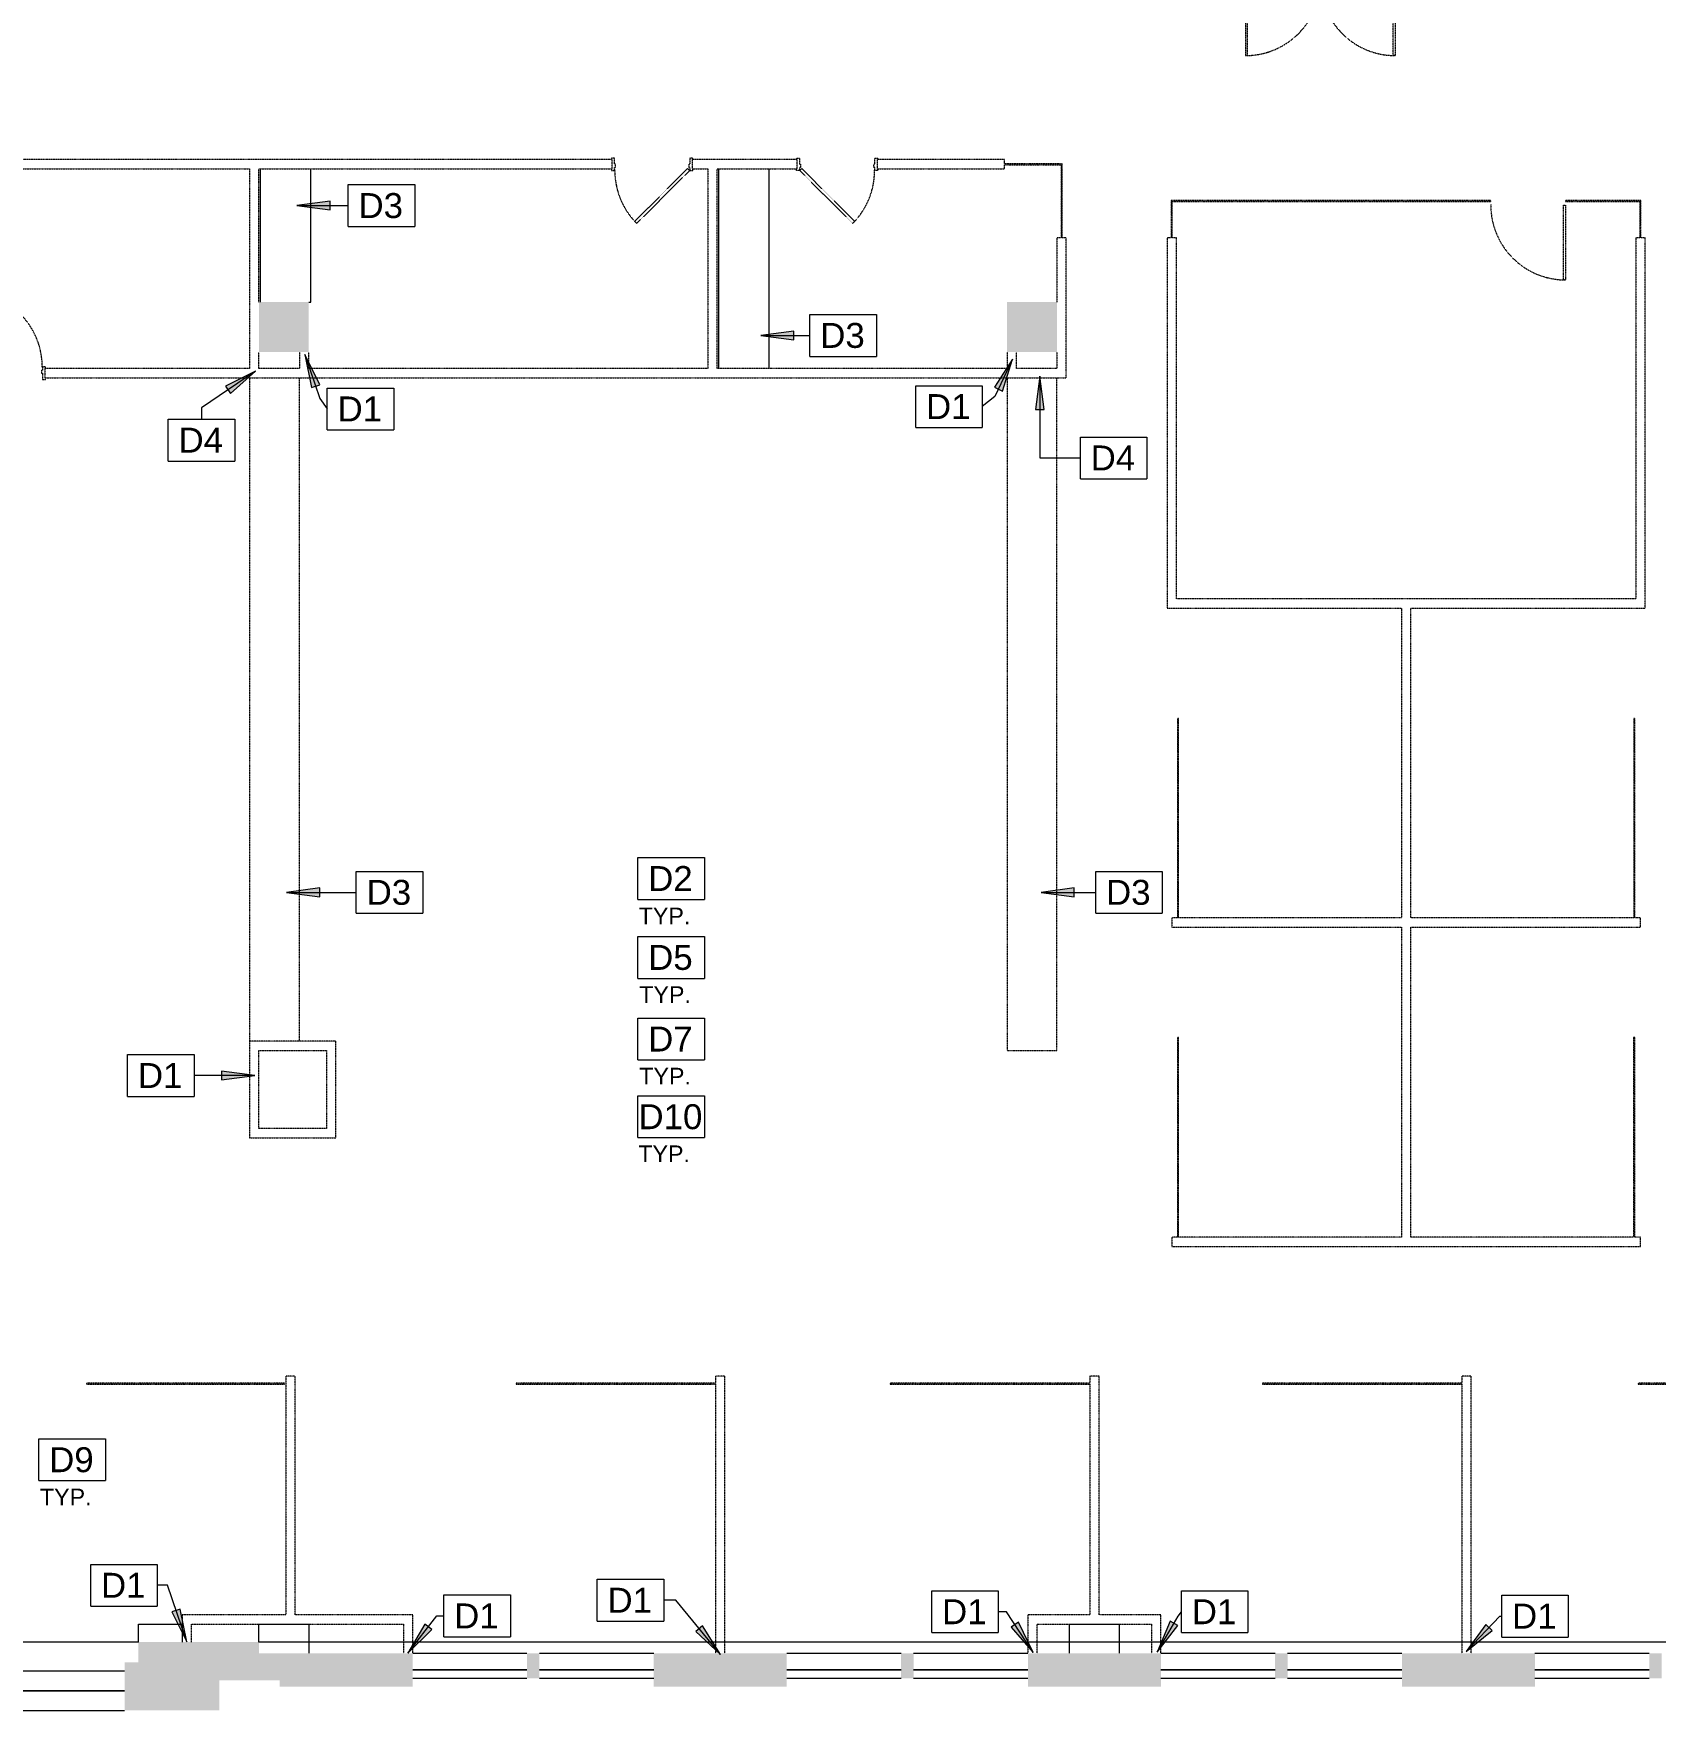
# Model space of a CAD drawing. Header units: inches. Extents: x 3 to 2535, y 0 to 2055.
# Drawn here: x 961 to 1741, y 0 to 807 of the extents above; entities that cross this region are included whole.
import ezdxf

# ---------------------------------------------------------------- set-up
doc = ezdxf.new("R2010")
doc.units = ezdxf.units.IN
doc.header["$MEASUREMENT"] = 0
doc.linetypes.add('Demolished', pattern=[0.1875, 0.125, -0.0625])
for name, color, linetype, lineweight in [('_800 AVAILABLE', 7, 'Continuous', 9), ('A-ANNO-KEYN', 231, 'Continuous', 9), ('A-DETL-GENF', 92, 'Continuous', 9), ('A-DOOR', 31, 'Demolished', 9), ('A-WALL', 113, 'Demolished', 9), ('B-CL', 7, 'Continuous', 9), ('CORE', 7, 'Continuous', 9), ('G-ANNO-TEXT', 231, 'Continuous', 9), ('I-WALL', 2, 'Demolished', 9), ('Q-CASE', 31, 'Demolished', 9), ('Victor Bldg - 8th Floor_LINK_dwg', 8, 'Continuous', 9), ('WINDOWS', 7, 'Continuous', 9)]:
    doc.layers.add(name, color=color, linetype=linetype, lineweight=lineweight)
doc.styles.add('Arial', font='arial.ttf', dxfattribs={"height": 12})
doc.styles.add('Swis721 Lt BT', font='swissl.ttf', dxfattribs={"height": 8})

# ---------------------------------------------------------------- blocks, each defined once
blk = doc.blocks.new('Door - Single - Solid Door-7925635-Level XX  DEMOLITION')
at = {"layer": 'A-DOOR', "color": 250, "lineweight": 20}
for p, q in [((-14.01, 3.09), (11.45, 28.54)), ((12.42, 27.57), (-13.03, 2.12)), ((11.45, 28.54), (12.42, 27.57)), ((-15.63, 3.09), (-15.63, 2.34)), ((-14.13, 3.09), (-15.63, 3.09)), ((-14.13, 1.59), (-14.13, 3.09)), ((-13.63, 1.59), (-14.13, 1.59)), ((-14.13, -2.91), (-14.13, 0.09)), ((-14.13, 0.09), (-13.63, 0.09)), ((-13.03, 2.12), (-14.01, 3.09)), ((-13.63, 0.09), (-13.63, 1.59)), ((22.12, 1.59), (21.62, 1.59)), ((21.62, 1.59), (21.62, 0.09)), ((21.62, 0.09), (22.12, 0.09)), ((23.62, 3.09), (22.12, 3.09)), ((22.12, 3.09), (22.12, 1.59)), ((22.12, 0.09), (22.12, -2.91)), ((23.62, 2.34), (23.62, 3.09)), ((-15.63, -2.16), (-15.63, -2.91)), ((-15.63, -2.91), (-14.13, -2.91)), ((22.12, -2.91), (23.62, -2.91)), ((23.62, -2.91), (23.62, -2.16))]:
    blk.add_line(p, q, dxfattribs=at)
at = {"layer": 'A-DOOR', "color": 7}
blk.add_arc((-14.01, 3.09), 36, 359.5, 45, dxfattribs=at)
blk = doc.blocks.new('Door - Single - Solid Door-7925638-Level XX  DEMOLITION')
at = {"layer": 'A-DOOR', "color": 250, "lineweight": 20}
for p, q in [((-15.63, 2.91), (-14.13, 2.91)), ((-15.63, 2.16), (-15.63, 2.91)), ((-14.13, 2.91), (-14.13, -0.09)), ((22.12, 2.91), (23.62, 2.91)), ((22.12, -0.09), (22.12, 2.91)), ((23.62, 2.91), (23.62, 2.16)), ((-15.63, -3.09), (-15.63, -2.34)), ((-14.13, -3.09), (-15.63, -3.09)), ((-14.13, -0.09), (-13.63, -0.09)), ((-14.13, -1.59), (-14.13, -3.09)), ((-13.63, -1.59), (-14.13, -1.59)), ((-13.03, -2.12), (-14.01, -3.09)), ((-14.01, -3.09), (11.45, -28.54)), ((-13.63, -0.09), (-13.63, -1.59)), ((12.42, -27.57), (-13.03, -2.12)), ((21.62, -0.09), (22.12, -0.09)), ((21.62, -1.59), (21.62, -0.09)), ((22.12, -1.59), (21.62, -1.59)), ((22.12, -3.09), (22.12, -1.59)), ((23.62, -3.09), (22.12, -3.09)), ((23.62, -2.34), (23.62, -3.09)), ((11.45, -28.54), (12.42, -27.57))]:
    blk.add_line(p, q, dxfattribs=at)
at = {"layer": 'A-DOOR', "color": 7}
blk.add_arc((-14.01, -3.09), 36, 315, 0.5, dxfattribs=at)
blk = doc.blocks.new('Door - Glass Single - Patch - Short Handle-7919659-Level XX  DEMOLITION')
at = {"layer": 'A-DOOR', "color": 250, "lineweight": 20}
for p, q in [((17, -2), (18, -2)), ((17, -38), (17, -2)), ((18, -2), (18, -38)), ((18, -38), (17, -38))]:
    blk.add_line(p, q, dxfattribs=at)
at = {"layer": 'A-DOOR', "color": 7}
blk.add_arc((18, -2), 36, 179.5, 270, dxfattribs=at)
blk = doc.blocks.new('C-Counter Top - ADJ HEIGHT-4263708-Level XX  DEMOLITION')
at = {"layer": 'Q-CASE', "linetype": 'Continuous'}
for p, q in [((-47.26, -0.75), (48.74, -0.75)), ((-47.26, -25), (48.74, -25))]:
    blk.add_line(p, q, dxfattribs=at)
blk = doc.blocks.new('C-Counter Top - ADJ HEIGHT-7926123-Level XX  DEMOLITION')
at = {"layer": 'Q-CASE', "linetype": 'Continuous'}
for p, q in [((-47.26, -0.75), (16.8, -0.75)), ((-47.26, -24), (-47.26, -25)), ((-47.26, -25), (16.8, -25))]:
    blk.add_line(p, q, dxfattribs=at)
blk = doc.blocks.new('C-Counter Top - ADJ HEIGHT - 2_-0_-7925363-Level XX  DEMOLITION')
at = {"layer": 'Q-CASE', "color": 7}
for p, q in [((276.3, 0), (-47.26, 0)), ((-47.26, 0), (-47.26, -24)), ((-47.26, -24), (276.3, -24))]:
    blk.add_line(p, q, dxfattribs=at)
blk = doc.blocks.new('C-Counter Top - ADJ HEIGHT - 2_-0_-7925334-Level XX  DEMOLITION')
at = {"layer": 'Q-CASE', "color": 7}
for p, q in [((271.8, 0), (-47.26, 0)), ((-47.26, -24), (271.8, -24))]:
    blk.add_line(p, q, dxfattribs=at)
blk = doc.blocks.new('Door - Glass Double - Patch - Long Pull-7939330-Level XX  DEMOLITION')
at = {"layer": 'A-DOOR', "color": 250, "lineweight": 20}
for p, q in [((-36, 37.26), (-35, 37.26)), ((-36, 1.26), (-36, 37.26)), ((-35, 37.26), (-35, 1.26)), ((35, 37.26), (35, 1.26)), ((36, 37.26), (35, 37.26)), ((36, 1.26), (36, 37.26)), ((-35, 1.26), (-36, 1.26)), ((35, 1.26), (36, 1.26))]:
    blk.add_line(p, q, dxfattribs=at)
at = {"layer": 'A-DOOR', "color": 7}
for centre, start, end in [((-36, 1.26), 359.5, 90), ((36, 1.26), 90, 180.5)]:
    blk.add_arc(centre, 36, start, end, dxfattribs=at)
blk = doc.blocks.new('Victor Bldg - 8th Floor_LINK_dwg-6972240-Level XX  DEMOLITION')
at = {"layer": '_800 AVAILABLE'}
for p, q in [((1011, 32.86), (913.5, 32.86)), ((2497, 32.86), (1069, 32.86))]:
    blk.add_line(p, q, dxfattribs=at)
at = {"layer": 'B-CL'}
blk.add_line((1459, 27.5), (1459, 41.5), dxfattribs=at)
at = {"layer": 'B-CL', "flags": 128}
for points in [[(1069, 32.86), (1069, 41.5), (1093, 41.5), (1093, 27.5)], [(1459, 41.5), (1483, 41.5), (1483, 27.5)]]:
    blk.add_lwpolyline(points, dxfattribs=at)
at = {"layer": 'CORE', "flags": 128}
blk.add_lwpolyline([(1011, 32.86), (1011, 41.5), (1032, 41.5), (1032, 32.86)], dxfattribs=at)
at = {"layer": 'WINDOWS'}
for p, q in [((1143, 27.5), (1198, 27.5)), ((1204, 27.5), (1259, 27.5)), ((1323, 27.5), (1378, 27.5)), ((1384, 27.5), (1439, 27.5)), ((1503, 27.5), (1558, 27.5)), ((1564, 27.5), (1619, 27.5)), ((1683, 27.5), (1738, 27.5)), ((920.37, 19), (1004.38, 19)), ((1143, 19.75), (1198, 19.75)), ((1143, 19.5), (1198, 19.5)), ((1204, 19.75), (1259, 19.75)), ((1204, 19.5), (1259, 19.5)), ((1323, 19.75), (1378, 19.75)), ((1323, 19.5), (1378, 19.5)), ((1384, 19.75), (1439, 19.75)), ((1384, 19.5), (1439, 19.5)), ((1503, 19.75), (1558, 19.75)), ((1503, 19.5), (1558, 19.5)), ((1564, 19.75), (1619, 19.75)), ((1564, 19.5), (1619, 19.5)), ((1683, 19.75), (1738, 19.75)), ((1683, 19.5), (1738, 19.5)), ((920.37, 9.62), (1004.38, 9.62)), ((920.37, 9.38), (1004.38, 9.38)), ((1143, 15.5), (1198, 15.5)), ((1204, 15.5), (1259, 15.5)), ((1323, 15.5), (1378, 15.5)), ((1384, 15.5), (1439, 15.5)), ((1503, 15.5), (1558, 15.5)), ((1564, 15.5), (1619, 15.5)), ((1683, 15.5), (1738, 15.5)), ((920.37, 0), (1004.38, 0))]:
    blk.add_line(p, q, dxfattribs=at)
blk = doc.blocks.new('Keynote Tag - Keynote Number - Boxed-135510-Level XX  DEMOLITION')
at = {"layer": 'A-ANNO-KEYN'}
for p, q in [((-0.125, -0.0792), (-0.125, 0.0781)), ((-0.125, 0.0781), (0.125, 0.0781)), ((0.125, 0.0781), (0.125, -0.0792)), ((-0.125, -0.0792), (0.125, -0.0792))]:
    blk.add_line(p, q, dxfattribs=at)

msp = doc.modelspace()

# ---------------------------------------------------------------- hatches: boundary and pattern name
at = {"layer": 'A-ANNO-KEYN'}
for points in [[(1087.3, 723.95), (1103.3, 721.84), (1103.3, 726.05)], [(1310.45, 661.49), (1326.45, 659.38), (1326.45, 663.59)], [(1091.12, 652.23), (1094.28, 636.41), (1098.27, 637.77)], [(1431.65, 650.09), (1422.93, 636.51), (1426.74, 634.72)], [(1067.31, 644.35), (1052.9, 637.09), (1055.27, 633.6)], [(1444.8, 641.81), (1442.7, 625.81), (1446.91, 625.81)], [(1082.31, 393.56), (1098.31, 391.46), (1098.31, 395.67)], [(1445.35, 393.56), (1461.35, 391.46), (1461.35, 395.67)], [(1066.99, 305.44), (1050.99, 307.55), (1050.99, 303.34)], [(1034.25, 32.96), (1031.1, 48.79), (1027.11, 47.43)], [(1140.74, 27.64), (1152.22, 38.99), (1148.89, 41.58)], [(1291.04, 26.99), (1282.51, 40.68), (1279.26, 38.01)], [(1441.49, 27.85), (1434.55, 42.42), (1431.01, 40.13)], [(1501.26, 28.12), (1511.15, 40.87), (1507.51, 43)], [(1649.95, 28.3), (1662.47, 38.48), (1659.41, 41.37)]]:
    msp.add_hatch(color=256, dxfattribs=at).paths.add_polyline_path(points, flags=0)
at = {"layer": 'A-DETL-GENF'}
h = msp.add_hatch(color=7, dxfattribs=at)
h.paths.add_polyline_path([(338, 0), (338, 4), (345, 4), (345, 23.12), (273, 23.12), (273, 4), (280, 4), (280, 0), (311.78, 0)], flags=0)
h.paths.add_polyline_path([(200, 0), (200, 4), (207, 4), (207, 23.12), (135, 23.12), (135, 4), (142, 4), (142, 0), (171.38, 0)], flags=0)
h.paths.add_polyline_path([(418, 0), (509.5, 0), (509.5, 56), (479.5, 56), (479.5, 23.06), (411, 23.06), (411, 4), (418, 4)], flags=0)
h.paths.add_polyline_path([(1050, 0), (1050, 14.5), (1079, 14.5), (1079, 11.5), (1143, 11.5), (1143, 27.5), (1069, 27.5), (1069, 32.86), (1011, 32.86), (1011, 23.12), (1004.38, 23.12), (1004.38, 0), (1036.5, 0)], flags=0)
h.paths.add_polyline_path([(920.38, 0), (920.38, 23.12), (913.5, 23.12), (913.5, 32.99), (884.25, 32.99), (884.25, 23.12), (867.25, 23.12), (867.25, 0), (913.5, 0)], flags=0)
h.paths.add_polyline_path([(62, 0), (62, 4), (69, 4), (69, 23.12), (34.12, 23.12), (34.12, 74.5), (16, 74.5), (16, 66), (12, 66), (12, 0), (34.12, 0)], flags=0)
h.paths.add_polyline_path([(783.25, 0), (783.25, 21.5), (781.25, 21.5), (781.25, 56), (751.25, 56), (751.25, 23.12), (730.25, 23.12), (730.25, 0), (781.25, 0)], flags=0)
h.paths.add_polyline_path([(614, 0), (646.25, 0), (646.25, 33.12), (614, 33.12), (614, 23.12), (593.13, 23.12), (593.13, 0)], flags=0)
h.paths.add_polyline_path([(2155, 3.5), (2215, 3.5), (2215, 19.5), (2155, 19.5)], flags=0)
h.paths.add_polyline_path([(2531, 3.5), (2535, 3.5), (2535, 63.5), (2519, 63.5), (2519, 41.5), (2497, 41.5), (2497, 19.5), (2475, 19.5), (2475, 3.5), (2519, 3.5)], flags=0)
h.paths.add_polyline_path([(2378.78, 3.5), (2423, 3.5), (2423, 19.5), (2363, 19.5), (2363, 3.5), (2374.5, 3.5)], flags=0)
h.paths.add_polyline_path([(2043, 3.5), (2103, 3.5), (2103, 19.5), (2059, 19.5), (2059, 27.5), (1979, 27.5), (1979, 11.5), (2043, 11.5)], flags=0)
h.paths.add_polyline_path([(2261.33, 7.5), (2267.33, 7.5), (2267.33, 19.5), (2261.33, 19.5)], flags=0)
h.paths.add_polyline_path([(2316.67, 7.5), (2316.67, 19.5), (2310.67, 19.5), (2310.67, 7.5)], flags=0)
h.paths.add_polyline_path([(1259, 11.5), (1323, 11.5), (1323, 27.5), (1259, 27.5)], flags=0)
h.paths.add_polyline_path([(1453, 11.5), (1503, 11.5), (1503, 27.5), (1439, 27.5), (1439, 11.5), (1443.5, 11.5)], flags=0)
h.paths.add_polyline_path([(1647.88, 11.5), (1683, 11.5), (1683, 27.5), (1619, 27.5), (1619, 11.5)], flags=0)
h.paths.add_polyline_path([(1828.75, 11.5), (1863, 11.5), (1863, 27.5), (1799, 27.5), (1799, 11.5), (1803.5, 11.5)], flags=0)
h.paths.add_polyline_path([(1564, 15.5), (1564, 27.5), (1558, 27.5), (1558, 15.5)], flags=0)
h.paths.add_polyline_path([(1918, 15.5), (1924, 15.5), (1924, 27.5), (1918, 27.5)], flags=0)
h.paths.add_polyline_path([(1738, 15.5), (1744, 15.5), (1744, 27.5), (1738, 27.5)], flags=0)
h.paths.add_polyline_path([(1198, 15.5), (1204, 15.5), (1204, 27.5), (1198, 27.5)], flags=0)
h.paths.add_polyline_path([(1384, 15.5), (1384, 27.5), (1378, 27.5), (1378, 15.5)], flags=0)
h.paths.add_polyline_path([(2519, 115.5), (2535, 115.5), (2535, 175.5), (2519, 175.5)], flags=0)
h.paths.add_polyline_path([(34.12, 123.5), (34.12, 224.5), (12, 224.5), (12, 132), (16, 132), (16, 123.5)], flags=0)
h.paths.add_polyline_path([(2531, 220.5), (2531, 226.5), (2519, 226.5), (2519, 220.5)], flags=0)
h.paths.add_polyline_path([(2531, 268.5), (2531, 274.5), (2519, 274.5), (2519, 268.5)], flags=0)
h.paths.add_polyline_path([(2173, 293.5), (2173, 317.5), (2149, 317.5), (2149, 293.5), (2152.5, 293.5)], flags=0)
h.paths.add_polyline_path([(517, 293.5), (517, 317.5), (493, 317.5), (493, 293.5), (512.5, 293.5)], flags=0)
h.paths.add_polyline_path([(1789, 293.5), (1813, 293.5), (1813, 317.5), (1789, 317.5)], flags=0)
h.paths.add_polyline_path([(21.13, 310.5), (34.12, 310.5), (34.12, 392.5), (12, 392.5), (12, 310.5)], flags=0)
h.paths.add_polyline_path([(2535, 319.5), (2535, 379.5), (2519, 379.5), (2519, 365.5), (2497, 365.5), (2497, 341.5), (2519, 341.5), (2519, 319.5)], flags=0)
h.paths.add_polyline_path([(2535, 431.5), (2535, 491.5), (2527, 491.5), (2527, 551.5), (2511, 551.5), (2511, 475.5), (2519, 475.5), (2519, 431.5)], flags=0)
h.paths.add_polyline_path([(21.13, 478.5), (34.12, 478.5), (34.12, 534.98), (75.5, 534.98), (75.5, 539.25), (3.5, 539.25), (3.5, 491.25), (12, 491.25), (12, 478.5), (14.26, 478.5)], flags=0)
h.paths.add_polyline_path([(306.53, 511.5), (306.53, 531.5), (296.25, 531.5), (296.25, 579.5), (283.25, 579.5), (283.25, 539.25), (191.5, 539.25), (191.5, 534.98), (286.53, 534.98), (286.53, 511.5), (305.81, 511.5)], flags=0)
h.paths.add_polyline_path([(2511, 603.5), (2527, 603.5), (2527, 667.5), (2511, 667.5), (2511, 647.5), (2497, 647.5), (2497, 623.5), (2511, 623.5)], flags=0)
h.paths.add_polyline_path([(291.03, 631.5), (296.25, 631.5), (296.25, 679.5), (304.93, 679.5), (304.93, 699.5), (296.25, 699.5), (296.25, 715.5), (283.25, 715.5), (283.25, 631.5), (286.53, 631.5)], flags=0)
h.paths.add_polyline_path([(829, 653.5), (853, 653.5), (853, 677.5), (829, 677.5)], flags=0)
h.paths.add_polyline_path([(2152.5, 653.5), (2173, 653.5), (2173, 677.5), (2149, 677.5), (2149, 653.5)], flags=0)
h.paths.add_polyline_path([(1093, 653.5), (1093, 677.5), (1069, 677.5), (1069, 653.5), (1088.5, 653.5)], flags=0)
h.paths.add_polyline_path([(498.94, 653.5), (517, 653.5), (517, 677.5), (493, 677.5), (493, 653.5)], flags=0)
h.paths.add_polyline_path([(1429, 653.5), (1453, 653.5), (1453, 677.5), (1429, 677.5)], flags=0)
h.paths.add_polyline_path([(1808.5, 653.5), (1813, 653.5), (1813, 677.5), (1789, 677.5), (1789, 653.5)], flags=0)
h.paths.add_polyline_path([(2511, 722.5), (2523, 722.5), (2523, 728.5), (2511, 728.5)], flags=0)
h.paths.add_polyline_path([(283.25, 770.5), (296.25, 770.5), (296.25, 776.5), (283.25, 776.5)], flags=0)
h.paths.add_polyline_path([(2511, 783.5), (2527, 783.5), (2527, 847.5), (2511, 847.5), (2511, 813.25)], flags=0)
h.paths.add_polyline_path([(283.25, 831.5), (296.25, 831.5), (296.25, 847.5), (304.93, 847.5), (304.93, 867.5), (296.25, 867.5), (296.25, 883.5), (283.25, 883.5), (283.25, 836)], flags=0)
h.paths.add_polyline_path([(2523, 902.5), (2523, 908.5), (2511, 908.5), (2511, 902.5)], flags=0)
h.paths.add_polyline_path([(296.25, 938.5), (296.25, 944.5), (283.25, 944.5), (283.25, 938.5), (289.64, 938.5)], flags=0)
h.paths.add_polyline_path([(2511, 963.25), (2527, 963.25), (2527, 1027.5), (2511, 1027.5), (2511, 1007.5), (2497, 1007.5), (2497, 983.5), (2511, 983.5), (2511, 967.75)], flags=0)
h.paths.add_polyline_path([(296.25, 999.5), (296.25, 1015.5), (304.93, 1015.5), (304.93, 1035.5), (296.25, 1035.5), (296.25, 1051.56), (283.25, 1051.56), (283.25, 999.5)], flags=0)
h.paths.add_polyline_path([(2173, 1013.5), (2173, 1037.5), (2149, 1037.5), (2149, 1013.5)], flags=0)
h.paths.add_polyline_path([(829, 1013.5), (853, 1013.5), (853, 1037.5), (829, 1037.5), (829, 1029.19)], flags=0)
h.paths.add_polyline_path([(517, 1013.5), (517.25, 1013.5), (517.25, 1037.5), (493, 1037.5), (493, 1013.5), (512.5, 1013.5)], flags=0)
h.paths.add_polyline_path([(1040.5, 1013.5), (1040.5, 1037.5), (1016.5, 1037.5), (1016.5, 1013.5)], flags=0)
h.paths.add_polyline_path([(2511, 1082.5), (2523, 1082.5), (2523, 1088.5), (2511, 1088.5)], flags=0)
h.paths.add_polyline_path([(289.62, 1106.56), (296.25, 1106.56), (296.25, 1112.56), (283.25, 1112.56), (283.25, 1106.56)], flags=0)
h.paths.add_polyline_path([(2511, 1143.5), (2527, 1143.5), (2527, 1207.5), (2511, 1207.5), (2511, 1173.25)], flags=0)
h.paths.add_polyline_path([(295.92, 1167.56), (296.25, 1167.56), (296.25, 1183.56), (304.93, 1183.56), (304.93, 1203.56), (296.25, 1203.56), (296.25, 1219.56), (283.25, 1219.56), (283.25, 1167.56)], flags=0)
h.paths.add_polyline_path([(2511, 1262.5), (2523, 1262.5), (2523, 1268.5), (2511, 1268.5)], flags=0)
h.paths.add_polyline_path([(296.25, 1274.56), (296.25, 1280.56), (283.25, 1280.56), (283.25, 1274.56), (295.92, 1274.56)], flags=0)
h.paths.add_polyline_path([(2511, 1323.5), (2527, 1323.5), (2527, 1387.5), (2511, 1387.5), (2511, 1367.5), (2497, 1367.5), (2497, 1343.5), (2511, 1343.5), (2511, 1328)], flags=0)
h.paths.add_polyline_path([(296.25, 1335.56), (296.25, 1351.56), (304.93, 1351.56), (304.93, 1371.56), (296.25, 1371.56), (296.25, 1387.56), (283.25, 1387.56), (283.25, 1335.56)], flags=0)
h.paths.add_polyline_path([(1087.5, 1373.5), (1093, 1373.5), (1093, 1397.5), (1069, 1397.5), (1069, 1373.5)], flags=0)
h.paths.add_polyline_path([(2173, 1373.5), (2173, 1397.5), (2149, 1397.5), (2149, 1373.5), (2168.5, 1373.5)], flags=0)
h.paths.add_polyline_path([(1453, 1373.5), (1453, 1397.5), (1429, 1397.5), (1429, 1373.5), (1448.5, 1373.5)], flags=0)
h.paths.add_polyline_path([(1813, 1373.5), (1813, 1397.5), (1789, 1397.5), (1789, 1373.5), (1792.5, 1373.5)], flags=0)
h.paths.add_polyline_path([(853, 1373.5), (853, 1397.5), (829, 1397.5), (829, 1373.5), (833.5, 1373.5)], flags=0)
h.paths.add_polyline_path([(517, 1373.5), (517, 1397.5), (493, 1397.5), (493, 1373.5), (515, 1373.5)], flags=0)
h.paths.add_polyline_path([(2511, 1442.5), (2523, 1442.5), (2523, 1448.5), (2511, 1448.5)], flags=0)
h.paths.add_polyline_path([(296.25, 1442.56), (296.25, 1448.56), (283.25, 1448.56), (283.25, 1442.56)], flags=0)
h.paths.add_polyline_path([(2527, 1503.5), (2527, 1567.5), (2511, 1567.5), (2511, 1503.5)], flags=0)
h.paths.add_polyline_path([(296.25, 1503.56), (296.25, 1519.56), (304.93, 1519.56), (304.93, 1539.56), (296.25, 1539.56), (296.25, 1555.56), (283.25, 1555.56), (283.25, 1503.56)], flags=0)
h.paths.add_polyline_path([(283.25, 1610.56), (296.25, 1610.56), (296.25, 1616.56), (283.25, 1616.56)], flags=0)
h.paths.add_polyline_path([(2511, 1622.5), (2523, 1622.5), (2523, 1628.5), (2511, 1628.5)], flags=0)
h.paths.add_polyline_path([(296.25, 1671.56), (296.25, 1687.56), (304.93, 1687.56), (304.93, 1707.56), (296.25, 1707.56), (296.25, 1755.56), (283.25, 1755.56), (283.25, 1671.56)], flags=0)
h.paths.add_polyline_path([(2527, 1683.5), (2527, 1747.5), (2511, 1747.5), (2511, 1727.5), (2497, 1727.5), (2497, 1703.5), (2511, 1703.5), (2511, 1683.5)], flags=0)
h.paths.add_polyline_path([(1792.5, 1733.5), (1813, 1733.5), (1813, 1757.25), (1789, 1757.25), (1789, 1733.5)], flags=0)
h.paths.add_polyline_path([(1069, 1733.5), (1093, 1733.5), (1093, 1757.5), (1069, 1757.5)], flags=0)
h.paths.add_polyline_path([(829, 1733.5), (853, 1733.5), (853, 1757.5), (829, 1757.5)], flags=0)
h.paths.add_polyline_path([(2173, 1733.5), (2173, 1757.5), (2149, 1757.5), (2149, 1733.5), (2152.5, 1733.5)], flags=0)
h.paths.add_polyline_path([(493, 1733.5), (517, 1733.5), (517, 1757.5), (493, 1757.5)], flags=0)
h.paths.add_polyline_path([(1433.76, 1733.5), (1453.1, 1733.5), (1453.1, 1757.5), (1429, 1757.5), (1429, 1733.5), (1429.1, 1733.5)], flags=0)
h.paths.add_polyline_path([(2523, 1802.5), (2523, 1808.5), (2511, 1808.5), (2511, 1802.5)], flags=0)
h.paths.add_polyline_path([(283.25, 1807.56), (296.25, 1807.56), (296.25, 1855.56), (304.93, 1855.56), (304.93, 1870.56), (359, 1870.56), (359, 1883.56), (283.25, 1883.56), (283.25, 1851.06)], flags=0)
h.paths.add_polyline_path([(2527, 1863.5), (2527, 1927.5), (2511, 1927.5), (2511, 1863.5)], flags=0)
h.paths.add_polyline_path([(488, 1870.56), (488, 1927.5), (475, 1927.5), (475, 1883.56), (411, 1883.56), (411, 1870.56), (475, 1870.56)], flags=0)
h.paths.add_polyline_path([(2511, 1979.5), (2527, 1979.5), (2527, 2043.5), (2523, 2043.5), (2523, 2051.5), (2459, 2051.5), (2459, 2035.5), (2497, 2035.5), (2497, 2021.5), (2511, 2021.5)], flags=0)
h.paths.add_polyline_path([(475, 1979.5), (488, 1979.5), (488, 2021.5), (517, 2021.5), (517, 2035.5), (543, 2035.5), (543, 2051.5), (475, 2051.5), (475, 2021.5)], flags=0)
h.paths.add_polyline_path([(693.25, 2021.5), (703, 2021.5), (703, 2035.5), (723, 2035.5), (723, 2051.5), (659, 2051.5), (659, 2035.5), (679, 2035.5), (679, 2021.5), (688.75, 2021.5)], flags=0)
h.paths.add_polyline_path([(1423, 2021.5), (1423, 2035.5), (1443, 2035.5), (1443, 2051.5), (1379, 2051.5), (1379, 2035.5), (1399, 2035.5), (1399, 2021.5), (1413.25, 2021.5)], flags=0)
h.paths.add_polyline_path([(2119.34, 2021.5), (2143.34, 2021.5), (2143.34, 2035.5), (2163, 2035.5), (2163, 2051.5), (2099, 2051.5), (2099, 2035.5), (2119.34, 2035.5), (2119.34, 2022.56)], flags=0)
h.paths.add_polyline_path([(1039, 2021.5), (1063, 2021.5), (1063, 2035.5), (1083, 2035.5), (1083, 2051.5), (1019, 2051.5), (1019, 2035.5), (1039, 2035.5), (1039, 2022.56)], flags=0)
h.paths.add_polyline_path([(1759, 2021.5), (1783, 2021.5), (1783, 2035.5), (1803, 2035.5), (1803, 2051.5), (1739, 2051.5), (1739, 2035.5), (1759, 2035.5), (1759, 2022.56)], flags=0)
h.paths.add_polyline_path([(1504, 2035.5), (1504, 2047.5), (1498, 2047.5), (1498, 2035.5)], flags=0)
h.paths.add_polyline_path([(1324, 2035.5), (1324, 2047.5), (1318, 2047.5), (1318, 2035.5)], flags=0)
h.paths.add_polyline_path([(839, 2035.5), (903, 2035.5), (903, 2051.5), (839, 2051.5)], flags=0)
h.paths.add_polyline_path([(1233.25, 2035.5), (1263, 2035.5), (1263, 2051.5), (1199, 2051.5), (1199, 2035.5), (1228.75, 2035.5)], flags=0)
h.paths.add_polyline_path([(1144, 2035.5), (1144, 2047.5), (1138, 2047.5), (1138, 2035.5)], flags=0)
h.paths.add_polyline_path([(1559, 2035.5), (1623, 2035.5), (1623, 2051.5), (1559, 2051.5)], flags=0)
h.paths.add_polyline_path([(2404, 2035.5), (2404, 2047.5), (2398, 2047.5), (2398, 2035.5)], flags=0)
h.paths.add_polyline_path([(598, 2035.5), (604, 2035.5), (604, 2047.5), (598, 2047.5)], flags=0)
h.paths.add_polyline_path([(2313.25, 2035.5), (2343, 2035.5), (2343, 2051.5), (2279, 2051.5), (2279, 2035.5), (2308.75, 2035.5)], flags=0)
h.paths.add_polyline_path([(2218, 2035.5), (2224, 2035.5), (2224, 2047.5), (2218, 2047.5)], flags=0)
h.paths.add_polyline_path([(778, 2035.5), (784, 2035.5), (784, 2047.5), (778, 2047.5)], flags=0)
h.paths.add_polyline_path([(1953.25, 2035.5), (1983, 2035.5), (1983, 2051.5), (1919, 2051.5), (1919, 2035.5), (1948.75, 2035.5)], flags=0)
h.paths.add_polyline_path([(2044, 2035.5), (2044, 2047.5), (2038, 2047.5), (2038, 2035.5)], flags=0)
h.paths.add_polyline_path([(958, 2035.5), (964, 2035.5), (964, 2047.5), (958, 2047.5)], flags=0)
h.paths.add_polyline_path([(1684, 2035.5), (1684, 2047.5), (1678, 2047.5), (1678, 2035.5)], flags=0)
h.paths.add_polyline_path([(1858, 2035.5), (1864, 2035.5), (1864, 2047.5), (1858, 2047.5)], flags=0)

# ---------------------------------------------------------------- linework, layer by layer
at = {"layer": 'A-ANNO-KEYN'}
for p, q in [((1103.3, 726.05), (1087.3, 723.95)), ((1103.3, 721.84), (1103.3, 726.05)), ((1087.3, 723.95), (1103.3, 721.84)), ((1087.3, 723.95), (1111.97, 723.95)), ((1326.45, 663.59), (1310.45, 661.49)), ((1326.45, 659.38), (1326.45, 663.59)), ((1310.45, 661.49), (1326.45, 659.38)), ((1310.45, 661.49), (1334.15, 661.49)), ((1091.12, 652.23), (1094.28, 636.41)), ((1098.27, 637.77), (1091.12, 652.23)), ((1091.12, 652.23), (1098.28, 631.21)), ((1431.65, 650.09), (1422.93, 636.51)), ((1431.65, 650.09), (1423.15, 632.03)), ((1426.74, 634.72), (1431.65, 650.09)), ((1067.31, 644.35), (1041.38, 626.7)), ((1067.31, 644.35), (1052.9, 637.09)), ((1055.27, 633.6), (1067.31, 644.35)), ((1094.28, 636.41), (1098.27, 637.77)), ((1444.8, 641.81), (1442.7, 625.81)), ((1446.91, 625.81), (1444.8, 641.81)), ((1444.8, 641.81), (1444.8, 602.54)), ((1052.9, 637.09), (1055.27, 633.6)), ((1098.28, 631.21), (1101.9, 626.11)), ((1423.15, 632.03), (1417.05, 627.23)), ((1422.93, 636.51), (1426.74, 634.72)), ((1041.38, 626.7), (1041.38, 621.18)), ((1442.7, 625.81), (1446.91, 625.81)), ((1444.8, 602.54), (1464.27, 602.54)), ((1098.31, 395.67), (1082.31, 393.56)), ((1098.31, 391.46), (1098.31, 395.67)), ((1461.35, 395.67), (1445.35, 393.56)), ((1461.35, 391.46), (1461.35, 395.67)), ((1082.31, 393.56), (1098.31, 391.46)), ((1082.31, 393.56), (1115.87, 393.56)), ((1445.35, 393.56), (1461.35, 391.46)), ((1445.35, 393.56), (1471.68, 393.56)), ((1066.99, 305.44), (1050.99, 307.55)), ((1050.99, 307.55), (1050.99, 303.34)), ((1066.99, 305.44), (1037.84, 305.44)), ((1050.99, 303.34), (1066.99, 305.44)), ((1025, 60.2), (1020.07, 60.2)), ((1034.25, 32.96), (1025, 60.2)), ((1031.1, 48.79), (1027.11, 47.43)), ((1034.25, 32.96), (1031.1, 48.79)), ((1269.61, 53.05), (1263.78, 53.04)), ((1291.04, 26.99), (1269.61, 53.05)), ((1027.11, 47.43), (1034.25, 32.96)), ((1140.74, 27.64), (1154.6, 45.5)), ((1148.89, 41.58), (1140.74, 27.64)), ((1152.22, 38.99), (1148.89, 41.58)), ((1154.6, 45.5), (1157.99, 45.48)), ((1282.51, 40.68), (1279.26, 38.01)), ((1291.04, 26.99), (1282.51, 40.68)), ((1428.74, 47.51), (1424.77, 47.49)), ((1441.49, 27.85), (1428.74, 47.51)), ((1434.55, 42.42), (1431.01, 40.13)), ((1441.49, 27.85), (1434.55, 42.42)), ((1501.26, 28.12), (1511.35, 45.39)), ((1507.51, 43), (1501.26, 28.12)), ((1501.26, 28.12), (1511.15, 40.87)), ((1511.15, 40.87), (1507.51, 43)), ((1511.35, 45.39), (1512.93, 47.49)), ((1649.95, 28.3), (1666.11, 45.39)), ((1659.41, 41.37), (1649.95, 28.3)), ((1662.47, 38.48), (1659.41, 41.37)), ((1666.11, 45.39), (1667.03, 45.37)), ((1140.74, 27.64), (1152.22, 38.99)), ((1279.26, 38.01), (1291.04, 26.99)), ((1431.01, 40.13), (1441.49, 27.85)), ((1649.95, 28.3), (1662.47, 38.48))]:
    msp.add_line(p, q, dxfattribs=at)
at = {"layer": 'A-WALL', "color": 250, "lineweight": 20}
for p, q in [((1239, 746.06), (586.5, 746.06)), ((1239, 741.56), (1239, 746.06)), ((1328, 746.06), (1277.5, 746.06)), ((1277.5, 746.06), (1277.5, 741.56)), ((1328, 741.56), (1328, 746.06)), ((1427.75, 746.06), (1366.5, 746.06)), ((1366.5, 746.06), (1366.5, 741.56)), ((1427.75, 744.06), (1427.75, 746.06)), ((1427.75, 741.56), (1427.75, 743.56)), ((665, 741.56), (1064.5, 741.56)), ((1064.5, 741.56), (1064.5, 645.56)), ((1069, 741.56), (1239, 741.56)), ((1069, 677.5), (1069, 741.56)), ((1277.5, 741.56), (1285, 741.56)), ((1285, 741.56), (1285, 645.56)), ((1289.5, 741.56), (1328, 741.56)), ((1289.5, 645.56), (1289.5, 741.56)), ((1366.5, 741.56), (1427.75, 741.56)), ((1455, 708.5), (1453, 708.5)), ((1453, 708.5), (1453, 677.5)), ((1457.5, 708.5), (1455.5, 708.5)), ((1457.5, 641.06), (1457.5, 708.5)), ((1506, 708.5), (1506, 530.25)), ((1508, 708.5), (1506, 708.5)), ((1510.5, 708.5), (1508.5, 708.5)), ((1510.5, 534.75), (1510.5, 708.5)), ((1733.5, 708.5), (1731.5, 708.5)), ((1731.5, 708.5), (1731.5, 534.75)), ((1736, 708.5), (1734, 708.5)), ((1736, 530.25), (1736, 708.5)), ((1069, 645.56), (1069, 653.5)), ((1088.5, 653.5), (1088.5, 645.56)), ((1093, 645.56), (1093, 653.5)), ((1429, 653.5), (1429, 645.56)), ((1433.5, 645.56), (1433.5, 653.5)), ((1453, 653.5), (1453, 645.56)), ((1064.5, 645.56), (966, 645.56)), ((966, 645.56), (966, 641.06)), ((1088.5, 645.56), (1069, 645.56)), ((1285, 645.56), (1093, 645.56)), ((1429, 645.56), (1289.5, 645.56)), ((1453, 645.56), (1433.5, 645.56)), ((966, 641.06), (1457.5, 641.06)), ((1731.5, 534.75), (1510.5, 534.75)), ((1506, 530.25), (1618.75, 530.25)), ((1618.75, 530.25), (1618.75, 381.25)), ((1623.25, 530.25), (1736, 530.25)), ((1623.25, 381.25), (1623.25, 530.25)), ((1511, 381.25), (1508.25, 381.25)), ((1508.25, 381.25), (1508.25, 376.75)), ((1618.75, 381.25), (1511.5, 381.25)), ((1730.62, 381.25), (1623.25, 381.25)), ((1733.87, 381.25), (1731.12, 381.25)), ((1733.87, 376.75), (1733.87, 381.25)), ((1508.25, 376.75), (1618.75, 376.75)), ((1618.75, 376.75), (1618.75, 227.75)), ((1623.25, 376.75), (1733.87, 376.75)), ((1623.25, 227.75), (1623.25, 376.75)), ((1064.5, 322), (1064.5, 275.5)), ((1106, 322), (1064.5, 322)), ((1069, 280), (1069, 317.5)), ((1069, 317.5), (1101.5, 317.5)), ((1101.5, 317.5), (1101.5, 280)), ((1106, 275.5), (1106, 322)), ((1064.5, 275.5), (1106, 275.5)), ((1101.5, 280), (1069, 280)), ((1511, 227.75), (1508.25, 227.75)), ((1508.25, 227.75), (1508.25, 223.25)), ((1618.75, 227.75), (1511.5, 227.75)), ((1730.5, 227.75), (1623.25, 227.75)), ((1733.75, 227.75), (1731, 227.75)), ((1733.75, 223.25), (1733.75, 227.75)), ((1508.25, 223.25), (1733.75, 223.25)), ((1086.5, 160.75), (1082, 160.75)), ((1082, 160.75), (1082, 46)), ((1086.5, 46), (1086.5, 160.75)), ((1293.25, 160.75), (1288.75, 160.75)), ((1288.75, 160.75), (1288.75, 157.5)), ((1288.75, 157), (1288.75, 27.5)), ((1293.25, 27.5), (1293.25, 160.75)), ((1473.25, 160.75), (1468.75, 160.75)), ((1468.75, 160.75), (1468.75, 157.5)), ((1468.75, 157), (1468.75, 46)), ((1473.25, 46), (1473.25, 160.75)), ((1652.38, 160.75), (1647.88, 160.75)), ((1647.88, 160.75), (1647.88, 157.5)), ((1647.88, 157), (1647.88, 27.5)), ((1652.38, 27.5), (1652.38, 160.75)), ((1082, 46), (1032, 46)), ((1032, 46), (1032, 32.86)), ((1036.5, 41.5), (1138.5, 41.5)), ((1036.5, 32.86), (1036.5, 41.5)), ((1143, 46), (1086.5, 46)), ((1138.5, 41.5), (1138.5, 27.5)), ((1143, 27.5), (1143, 46)), ((1439, 46), (1439, 27.5)), ((1468.75, 46), (1439, 46)), ((1443.5, 27.5), (1443.5, 41.5)), ((1443.5, 41.5), (1498.5, 41.5)), ((1503, 46), (1473.25, 46)), ((1498.5, 41.5), (1498.5, 27.5)), ((1503, 27.5), (1503, 46))]:
    msp.add_line(p, q, dxfattribs=at)
at = {"layer": 'I-WALL', "color": 250, "lineweight": 20}
for p, q in [((1455.5, 744.06), (1427.75, 744.06)), ((1427.75, 743.56), (1455, 743.56)), ((1455, 743.56), (1455, 708.5)), ((1455.5, 708.5), (1455.5, 744.06)), ((1508, 726.42), (1508, 708.5)), ((1661.75, 726.42), (1508, 726.42)), ((1661.75, 725.92), (1661.75, 726.42)), ((1734, 726.42), (1697.75, 726.42)), ((1697.75, 726.42), (1697.75, 725.92)), ((1734, 708.5), (1734, 726.42)), ((1508.5, 708.5), (1508.5, 725.92)), ((1508.5, 725.92), (1661.75, 725.92)), ((1697.75, 725.92), (1733.5, 725.92)), ((1733.5, 725.92), (1733.5, 708.5)), ((1511.5, 477.25), (1511, 477.25)), ((1511, 477.25), (1511, 381.25)), ((1511.5, 381.25), (1511.5, 477.25)), ((1731.12, 477.25), (1730.62, 477.25)), ((1730.62, 477.25), (1730.62, 381.25)), ((1731.12, 381.25), (1731.12, 477.25)), ((1511.5, 323.75), (1511, 323.75)), ((1511, 323.75), (1511, 227.75)), ((1511.5, 227.75), (1511.5, 323.75)), ((1731, 323.75), (1730.5, 323.75)), ((1730.5, 323.75), (1730.5, 227.75)), ((1731, 227.75), (1731, 323.75)), ((1081.25, 157.5), (986, 157.5)), ((986, 157.5), (986, 157)), ((986, 157), (1081.25, 157)), ((1081.25, 157), (1081.25, 157.5)), ((1288.75, 157.5), (1192.75, 157.5)), ((1192.75, 157.5), (1192.75, 157)), ((1192.75, 157), (1288.75, 157)), ((1468.75, 157.5), (1372.75, 157.5)), ((1372.75, 157.5), (1372.75, 157)), ((1372.75, 157), (1468.75, 157)), ((1647.88, 157.5), (1551.88, 157.5)), ((1551.88, 157.5), (1551.88, 157)), ((1551.88, 157), (1647.88, 157)), ((1828.75, 157.5), (1732.75, 157.5)), ((1732.75, 157.5), (1732.75, 157)), ((1732.75, 157), (1828.75, 157))]:
    msp.add_line(p, q, dxfattribs=at)

# ---------------------------------------------------------------- block references
at = {"layer": 'A-ANNO-KEYN', "xscale": 127.9999999999999, "yscale": 127.9999999999999, "zscale": 127.9999999999999}
for p in [(1127.97, 724.02), (1350.15, 661.56), (1401.05, 627.3), (1117.9, 626.18), (1041.38, 611.18), (1480.27, 602.61), (1131.87, 393.63), (1267.35, 400.27), (1487.68, 393.63), (1267.35, 362.33), (1267.35, 323.06), (1021.84, 305.51), (1267.35, 285.71), (979.12, 120.69), (1004.07, 60.28), (1247.78, 53.11), (1408.77, 47.57), (1528.93, 47.57), (1173.99, 45.55), (1683.03, 45.44)]:
    msp.add_blockref('Keynote Tag - Keynote Number - Boxed-135510-Level XX  DEMOLITION', p, dxfattribs=at)
at = {"layer": 'A-DOOR', "color": 7, "rotation": 180}
for name, p in [('Door - Glass Double - Patch - Long Pull-7939330-Level XX  DEMOLITION', (1579.75, 833.37)), ('Door - Single - Solid Door-7925635-Level XX  DEMOLITION', (1262.24, 743.9))]:
    msp.add_blockref(name, p, dxfattribs=at)
at = {"layer": 'A-DOOR', "color": 7}
for name, p in [('Door - Single - Solid Door-7925638-Level XX  DEMOLITION', (1343.26, 743.9)), ('Door - Glass Single - Patch - Short Handle-7919659-Level XX  DEMOLITION', (1679.75, 726.17)), ('Door - Single - Solid Door-7925635-Level XX  DEMOLITION', (942.76, 643.22))]:
    msp.add_blockref(name, p, dxfattribs=at)
at = {"layer": 'Q-CASE', "linetype": 'Continuous', "rotation": 89.9999999999999}
for name, p in [('C-Counter Top - ADJ HEIGHT-7926123-Level XX  DEMOLITION', (1069, 724.76)), ('C-Counter Top - ADJ HEIGHT-4263708-Level XX  DEMOLITION', (1289.5, 692.82))]:
    msp.add_blockref(name, p, dxfattribs=at)
at = {"layer": 'Q-CASE', "color": 7, "rotation": 90.00000000000001}
for name, p in [('C-Counter Top - ADJ HEIGHT - 2_-0_-7925334-Level XX  DEMOLITION', (1064.5, 369.26)), ('C-Counter Top - ADJ HEIGHT - 2_-0_-7925363-Level XX  DEMOLITION', (1429, 364.76))]:
    msp.add_blockref(name, p, dxfattribs=at)
at = {"layer": 'Victor Bldg - 8th Floor_LINK_dwg', "color": 7}
msp.add_blockref('Victor Bldg - 8th Floor_LINK_dwg-6972240-Level XX  DEMOLITION', (0, 0), dxfattribs=at)

# ---------------------------------------------------------------- texts
at = {"layer": 'A-ANNO-KEYN', "char_height": 12, "attachment_point": 1, "style": 'Arial'}
for s, insert, width in [('D3', (1116.92, 729.95), 26.26), ('D3', (1339.1, 667.49), 26.26), ('D1', (1106.86, 632.12), 26.26), ('D1', (1390, 633.24), 26.26), ('D4', (1030.33, 617.11), 26.26), ('D4', (1469.22, 608.55), 26.26), ('D2', (1256.3, 406.21), 26.26), ('D3', (1120.83, 399.57), 26.26), ('D3', (1476.63, 399.57), 26.26), ('D5', (1256.3, 368.27), 26.26), ('D7', (1256.3, 329), 26.26), ('D1', (1010.8, 311.45), 26.26), ('D10', (1251.64, 291.64), 37.572), ('D9', (968.07, 126.63), 26.26), ('D1', (993.02, 66.21), 26.26), ('D1', (1236.73, 59.04), 26.26), ('D1', (1162.95, 51.49), 26.26), ('D1', (1397.72, 53.5), 26.26), ('D1', (1517.88, 53.5), 26.26), ('D1', (1671.98, 51.38), 26.26)]:
    msp.add_mtext(s, dxfattribs=dict(at, insert=insert, width=width))
at = {"layer": 'G-ANNO-TEXT', "color": 7, "char_height": 8, "width": 27.876, "attachment_point": 1, "style": 'Swis721 Lt BT'}
for insert in [(1251.77, 386.2), (1252.02, 348.41), (1252.02, 309.16), (1251.57, 271.79), (963.64, 106.7)]:
    msp.add_mtext('TYP.', dxfattribs=dict(at, insert=insert))

doc.saveas('drawing.dxf')
